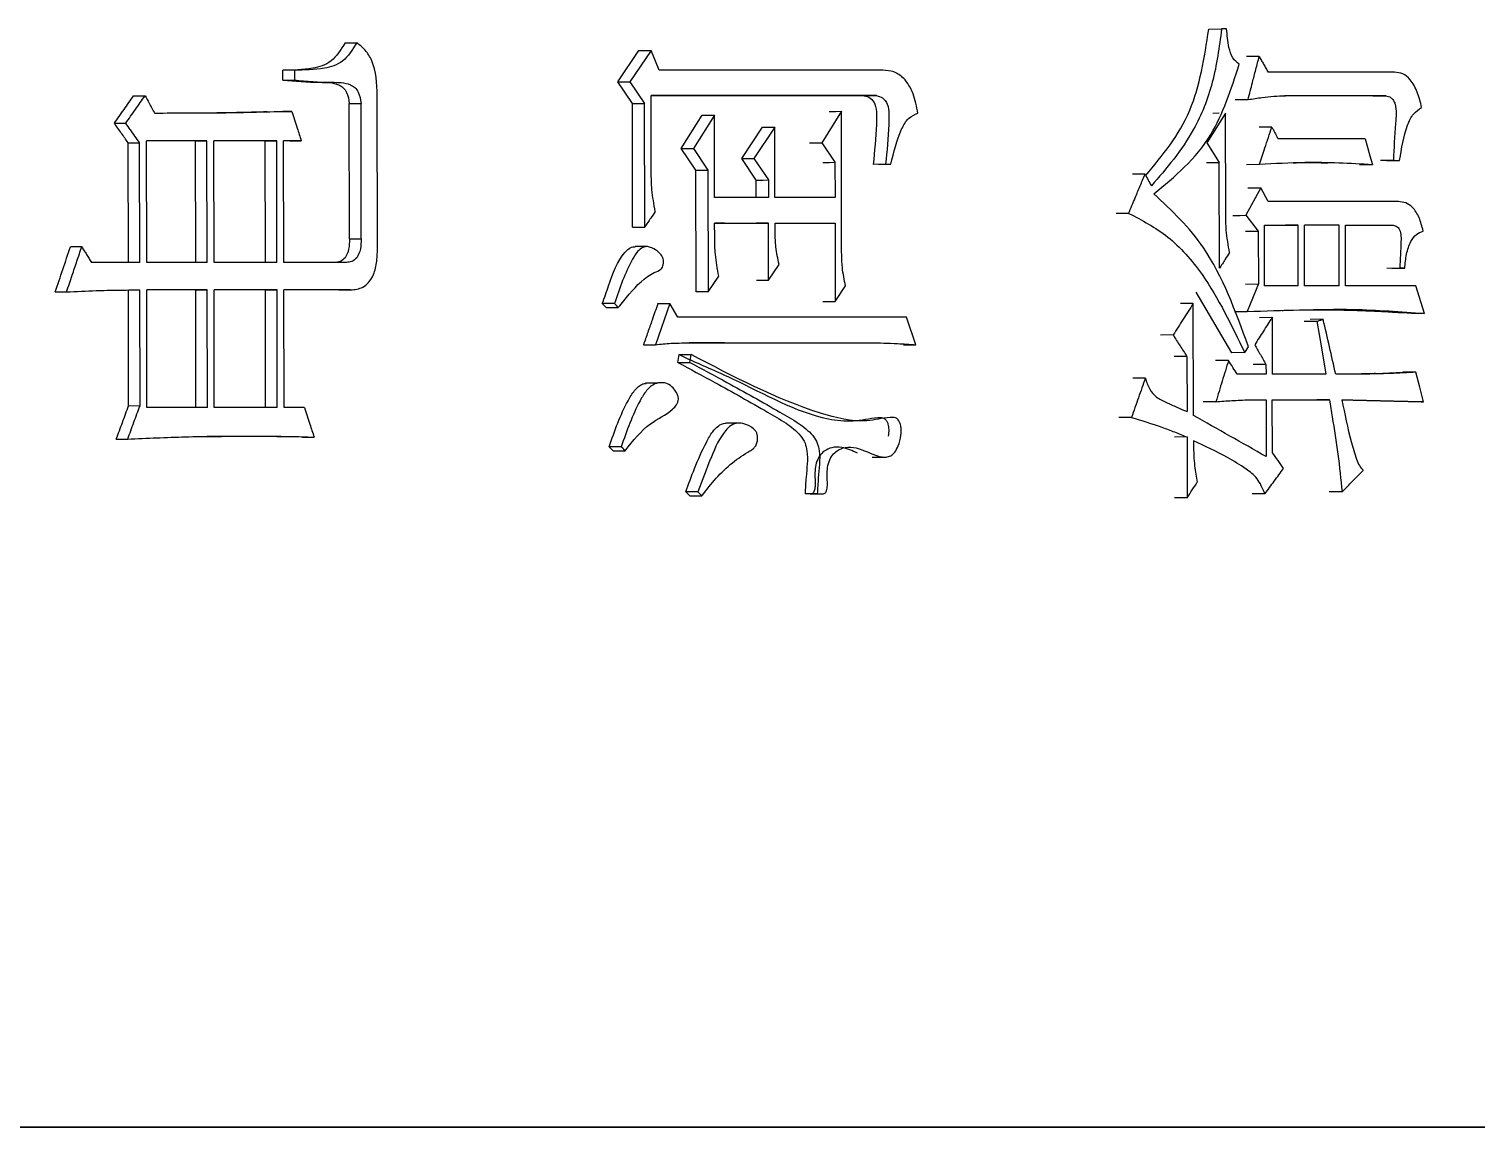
# Model space of a CAD drawing. Header units: millimetres. Extents: x 2462 to 4142, y 835 to 2023.
# Drawn here: x 3108.18 to 3116.17, y 1153.48 to 1159.58 of the extents above; entities that cross this region are included whole.
import ezdxf

# ---------------------------------------------------------------- set-up
doc = ezdxf.new("R2010")
doc.units = ezdxf.units.MM

msp = doc.modelspace()

# ---------------------------------------------------------------- linework, layer by layer
at = {"color": 7, "linetype": 'Continuous', "lineweight": 25}
for p, q in [((3114.6941, 1159.5846), (3114.7648, 1159.5849)), ((3114.7925, 1159.5848), (3114.7648, 1159.5849)), ((3109.9286, 1159.5088), (3109.9931, 1159.5091)), ((3111.4333, 1159.2926), (3111.5497, 1159.4657)), ((3111.6164, 1159.466), (3111.4997, 1159.2929)), ((3111.6604, 1159.3578), (3111.6164, 1159.466)), ((3109.6484, 1159.3576), (3109.5843, 1159.3573)), ((3109.5844, 1159.3032), (3109.5843, 1159.3573)), ((3109.6484, 1159.3576), (3109.6485, 1159.3035)), ((3112.8958, 1159.3578), (3111.6604, 1159.3578)), ((3115.7189, 1159.3467), (3115.0208, 1159.3468)), ((3109.5844, 1159.3032), (3109.6485, 1159.3035)), ((3111.4333, 1159.2926), (3111.4997, 1159.2929)), ((3111.5138, 1159.1736), (3111.4333, 1159.2926)), ((3111.4997, 1159.2929), (3111.5804, 1159.1739)), ((3109.9516, 1159.1737), (3110.0161, 1159.174)), ((3109.9528, 1158.4271), (3109.9516, 1159.1737)), ((3110.0174, 1158.4273), (3110.0161, 1159.174)), ((3110.1072, 1158.3733), (3110.1057, 1159.217)), ((3111.5149, 1158.4922), (3111.5138, 1159.1736)), ((3111.5815, 1158.4924), (3111.5804, 1159.1739)), ((3112.8603, 1159.2172), (3111.6168, 1159.2172)), ((3111.6175, 1158.7953), (3111.6168, 1159.2172)), ((3112.7921, 1159.217), (3111.6168, 1159.2169)), ((3112.7921, 1159.217), (3112.8603, 1159.2172)), ((3114.8401, 1159.1952), (3114.9107, 1159.1954)), ((3115.5996, 1159.2167), (3115.1117, 1159.2167)), ((3115.6715, 1159.2169), (3115.1174, 1159.217)), ((3115.6, 1159.2167), (3115.6719, 1159.2169)), ((3109.4608, 1159.127), (3109.5697, 1159.1302)), ((3111.7836, 1158.9249), (3111.8994, 1159.1088)), ((3111.9665, 1159.109), (3111.8505, 1158.9251)), ((3111.9673, 1158.6547), (3111.9665, 1159.109)), ((3112.6669, 1159.1307), (3112.5594, 1158.9576)), ((3112.6682, 1158.3518), (3112.6669, 1159.1307)), ((3114.7864, 1159.1197), (3114.6828, 1158.9575)), ((3114.7522, 1159.1196), (3114.716, 1159.1195)), ((3114.7873, 1158.568), (3114.7864, 1159.1197)), ((3108.6553, 1159.0651), (3108.7182, 1159.0653)), ((3112.117, 1158.8708), (3112.2322, 1159.0439)), ((3112.2998, 1159.0441), (3112.1844, 1158.871)), ((3112.3004, 1158.6547), (3112.2998, 1159.0441)), ((3108.7326, 1158.2971), (3108.7315, 1158.9569)), ((3108.7956, 1158.2973), (3108.7945, 1158.9572)), ((3109.1663, 1158.9681), (3108.8325, 1158.968)), ((3108.8336, 1158.2973), (3108.8325, 1158.968)), ((3109.1028, 1158.9678), (3108.8325, 1158.9678)), ((3109.1028, 1158.9678), (3109.1663, 1158.9681)), ((3109.104, 1158.2971), (3109.1028, 1158.9678)), ((3109.1674, 1158.2974), (3109.1663, 1158.9681)), ((3109.5512, 1158.9681), (3109.2041, 1158.9681)), ((3109.2052, 1158.2974), (3109.2041, 1158.9681)), ((3109.4873, 1158.9679), (3109.2041, 1158.9678)), ((3109.4873, 1158.9679), (3109.5512, 1158.9681)), ((3109.4884, 1158.2972), (3109.4873, 1158.9679)), ((3109.5524, 1158.2975), (3109.5512, 1158.9681)), ((3109.6866, 1158.9682), (3109.5889, 1158.9681)), ((3109.59, 1158.2975), (3109.5889, 1158.9681)), ((3109.6225, 1158.9679), (3109.5889, 1158.9679)), ((3109.6225, 1158.9679), (3109.6866, 1158.9682)), ((3112.5594, 1158.9576), (3112.6315, 1158.8494)), ((3114.6828, 1158.9575), (3114.7522, 1158.8493)), ((3115.5561, 1158.979), (3115.0765, 1158.979)), ((3111.8637, 1158.8059), (3111.7836, 1158.9249)), ((3111.8505, 1158.9251), (3111.9307, 1158.8061)), ((3112.1967, 1158.7518), (3112.117, 1158.8708)), ((3112.1844, 1158.871), (3112.2641, 1158.7521)), ((3115.713, 1158.8599), (3115.6414, 1158.8597)), ((3115.6754, 1158.8597), (3115.747, 1158.8599)), ((3115.713, 1158.8599), (3115.747, 1158.8599)), ((3111.8648, 1158.1352), (3111.8637, 1158.8059)), ((3111.9307, 1158.8061), (3111.9318, 1158.1355)), ((3112.6315, 1158.8494), (3112.6318, 1158.6547)), ((3112.911, 1158.8386), (3112.8428, 1158.8383)), ((3112.8714, 1158.8383), (3112.9396, 1158.8386)), ((3112.911, 1158.8386), (3112.9396, 1158.8386)), ((3114.7532, 1158.2651), (3114.7522, 1158.8493)), ((3114.9028, 1158.8382), (3114.9734, 1158.8384)), ((3115.5259, 1158.8381), (3115.5973, 1158.8383)), ((3112.1968, 1158.6544), (3112.1967, 1158.7518)), ((3112.2641, 1158.7521), (3112.2643, 1158.6547)), ((3114.9805, 1158.7086), (3114.8979, 1158.5572)), ((3115.022, 1158.6329), (3114.9805, 1158.7086)), ((3112.2643, 1158.6547), (3111.9673, 1158.6547)), ((3112.6318, 1158.6547), (3112.3004, 1158.6547)), ((3115.7405, 1158.6328), (3115.022, 1158.6329)), ((3114.2519, 1158.5681), (3114.1821, 1158.5678)), ((3114.8979, 1158.5572), (3114.9671, 1158.4706)), ((3111.5149, 1158.4922), (3111.5815, 1158.4924)), ((3111.9675, 1158.5141), (3112.2645, 1158.5141)), ((3111.9676, 1158.4383), (3111.9675, 1158.5141)), ((3112.0214, 1158.5138), (3111.9675, 1158.5138)), ((3112.2645, 1158.5141), (3112.1971, 1158.5138)), ((3112.2651, 1158.2004), (3112.2645, 1158.5141)), ((3112.3007, 1158.5141), (3112.632, 1158.5141)), ((3112.3007, 1158.46), (3112.3007, 1158.5141)), ((3112.5642, 1158.5138), (3112.632, 1158.5141)), ((3112.632, 1158.5141), (3112.6328, 1158.0814)), ((3114.9671, 1158.4706), (3114.9676, 1158.1786)), ((3115.0015, 1158.5031), (3115.1873, 1158.5031)), ((3115.0021, 1158.1678), (3115.0015, 1158.5031)), ((3115.1873, 1158.5031), (3115.1164, 1158.5028)), ((3115.1879, 1158.1677), (3115.1873, 1158.5031)), ((3115.4135, 1158.503), (3115.2216, 1158.5031)), ((3115.2222, 1158.1677), (3115.2216, 1158.5031)), ((3115.4135, 1158.503), (3115.3423, 1158.5028)), ((3115.4141, 1158.1677), (3115.4135, 1158.503)), ((3115.4477, 1158.503), (3115.7, 1158.503)), ((3115.4482, 1158.1677), (3115.4477, 1158.503)), ((3115.6286, 1158.5027), (3115.7002, 1158.503)), ((3109.9528, 1158.4271), (3110.0174, 1158.4273)), ((3111.5955, 1158.3846), (3111.5285, 1158.3844)), ((3108.7956, 1158.2973), (3108.5289, 1158.2973)), ((3109.1674, 1158.2974), (3108.8336, 1158.2973)), ((3109.5524, 1158.2975), (3109.2052, 1158.2974)), ((3109.9353, 1158.2975), (3109.59, 1158.2975)), ((3111.9318, 1158.1355), (3111.9898, 1158.222)), ((3112.2651, 1158.2004), (3112.3227, 1158.2869)), ((3115.7479, 1158.265), (3115.6764, 1158.2647)), ((3115.7035, 1158.2647), (3115.7751, 1158.265)), ((3115.7751, 1158.265), (3115.748, 1158.265)), ((3108.3292, 1158.1347), (3108.3916, 1158.135)), ((3108.734, 1157.5074), (3108.7329, 1158.1456)), ((3108.7969, 1157.5077), (3108.7959, 1158.1459)), ((3109.1677, 1158.1459), (3108.8339, 1158.1459)), ((3108.835, 1157.4968), (3108.8339, 1158.1459)), ((3109.1042, 1158.1457), (3108.8339, 1158.1456)), ((3109.1042, 1158.1457), (3109.1677, 1158.1459)), ((3109.1053, 1157.4967), (3109.1042, 1158.1457)), ((3109.1688, 1157.4969), (3109.1677, 1158.1459)), ((3109.5526, 1158.146), (3109.2055, 1158.146)), ((3109.2066, 1157.4969), (3109.2055, 1158.146)), ((3109.4887, 1158.1458), (3109.2055, 1158.1457)), ((3109.4887, 1158.1458), (3109.5526, 1158.146)), ((3109.4898, 1157.4967), (3109.4887, 1158.1458)), ((3109.5537, 1157.497), (3109.5526, 1158.146)), ((3109.958, 1158.1461), (3109.5903, 1158.146)), ((3109.5914, 1157.497), (3109.5903, 1158.146)), ((3109.8935, 1158.1458), (3109.5903, 1158.1458)), ((3109.8935, 1158.1458), (3109.958, 1158.1461)), ((3112.1976, 1158.2001), (3112.2651, 1158.2004)), ((3112.6328, 1158.0814), (3112.6901, 1158.1679)), ((3114.897, 1158.1783), (3114.9676, 1158.1786)), ((3114.9676, 1158.1786), (3114.9057, 1158.0271)), ((3115.1879, 1158.1677), (3115.0021, 1158.1678)), ((3115.4141, 1158.1677), (3115.2222, 1158.1677)), ((3115.8364, 1158.1676), (3115.4482, 1158.1677)), ((3115.8841, 1158.0162), (3115.8364, 1158.1676)), ((3111.3696, 1158.0486), (3111.3476, 1158.0703)), ((3111.7209, 1158.0705), (3111.641, 1157.8434)), ((3111.7647, 1157.9948), (3111.7209, 1158.0705)), ((3112.5649, 1158.0811), (3112.6328, 1158.0814)), ((3114.609, 1157.4539), (3114.6079, 1158.0705)), ((3114.8214, 1157.7997), (3114.6238, 1158.1332)), ((3111.3696, 1158.0487), (3111.4359, 1158.0489)), ((3113.0268, 1157.9948), (3111.7647, 1157.9948)), ((3113.077, 1157.8434), (3113.0268, 1157.9948)), ((3114.973, 1157.9944), (3115.0437, 1157.9947)), ((3115.0437, 1157.9947), (3115.0443, 1157.681)), ((3115.3254, 1157.9838), (3115.2543, 1157.9836)), ((3115.8119, 1158.0159), (3115.74, 1158.0212)), ((3114.497, 1157.8974), (3114.427, 1157.8971)), ((3115.2201, 1157.9727), (3115.2911, 1157.973)), ((3111.5744, 1157.8431), (3111.641, 1157.8434)), ((3112.0215, 1157.854), (3111.8267, 1157.854)), ((3111.8451, 1157.8542), (3112.8268, 1157.8542)), ((3112.7587, 1157.854), (3112.8268, 1157.8542)), ((3113.0086, 1157.8432), (3113.077, 1157.8434)), ((3114.8923, 1157.8), (3114.913, 1157.8324)), ((3111.7638, 1157.7458), (3111.771, 1157.7891)), ((3111.7638, 1157.7458), (3111.8307, 1157.746)), ((3111.771, 1157.7891), (3111.8379, 1157.7893)), ((3111.8307, 1157.746), (3111.8379, 1157.7893)), ((3114.5737, 1157.7784), (3114.5036, 1157.7781)), ((3114.5737, 1157.7784), (3114.5742, 1157.4755)), ((3114.8923, 1157.8), (3114.8218, 1157.7997)), ((3114.3442, 1157.6594), (3114.2743, 1157.6592)), ((3115.0098, 1157.681), (3114.8511, 1157.681)), ((3115.0097, 1157.7351), (3115.0098, 1157.681)), ((3115.3396, 1157.6809), (3115.0443, 1157.681)), ((3115.6149, 1157.6845), (3115.7651, 1157.6914)), ((3115.8372, 1157.6916), (3115.7655, 1157.6914)), ((3111.6534, 1157.6323), (3111.5867, 1157.632)), ((3108.734, 1157.5074), (3108.7969, 1157.5077)), ((3109.1688, 1157.4969), (3108.835, 1157.4968)), ((3109.5537, 1157.497), (3109.2066, 1157.4969)), ((3109.7042, 1157.497), (3109.5914, 1157.497)), ((3114.7337, 1157.5296), (3114.6634, 1157.5293)), ((3115.01, 1157.5404), (3115.0106, 1157.2267)), ((3115.0445, 1157.5403), (3115.3604, 1157.5403)), ((3115.045, 1157.2483), (3115.0445, 1157.5403)), ((3115.3604, 1157.5403), (3115.2893, 1157.54)), ((3114.2677, 1157.4431), (3114.1977, 1157.4428)), ((3109.0822, 1157.3357), (3109.4124, 1157.3391)), ((3112.0995, 1157.4113), (3112.0318, 1157.4111)), ((3109.6928, 1157.3345), (3109.757, 1157.3348)), ((3111.4519, 1157.2809), (3111.3855, 1157.2806)), ((3111.4075, 1157.259), (3111.3855, 1157.2806)), ((3114.5745, 1157.3349), (3114.5043, 1157.3346)), ((3114.5745, 1157.3349), (3114.575, 1156.9995)), ((3114.6092, 1157.3132), (3114.6093, 1157.2916)), ((3112.8363, 1157.2235), (3112.9049, 1157.2238)), ((3111.8755, 1157.0321), (3111.8085, 1157.0319)), ((3111.8304, 1157.0102), (3111.8086, 1157.0318)), ((3112.5339, 1157.0213), (3112.4661, 1157.021)), ((3112.4949, 1157.021), (3112.5627, 1157.0213)), ((3112.5339, 1157.0213), (3112.5627, 1157.0213)), ((3115.0041, 1157.0212), (3114.9334, 1157.0209)), ((3115.4297, 1157.0319), (3115.3585, 1157.0316)), ((3111.8304, 1157.0103), (3111.8973, 1157.0105)), ((3114.575, 1156.9995), (3114.5049, 1156.9993))]:
    msp.add_line(p, q, dxfattribs=at)
at = {"color": 7, "linetype": 'Continuous', "lineweight": 25, "flags": 128}
for points in [[(3111.5497, 1159.4657), (3111.5871, 1159.4659), (3111.6164, 1159.466)], [(3114.9724, 1159.4334), (3114.9326, 1159.4332), (3114.9018, 1159.4331)], [(3108.7615, 1159.2165), (3108.7967, 1159.2167), (3108.8245, 1159.2168)], [(3111.5138, 1159.1736), (3111.5511, 1159.1738), (3111.5804, 1159.1739)], [(3109.5697, 1159.1302), (3109.6056, 1159.1303), (3109.6337, 1159.1304)], [(3111.8994, 1159.1088), (3111.937, 1159.1089), (3111.9665, 1159.109)], [(3112.599, 1159.1304), (3112.637, 1159.1306), (3112.6669, 1159.1307)], [(3112.2322, 1159.0439), (3112.2701, 1159.044), (3112.2998, 1159.0441)], [(3115.0419, 1159.0439), (3115.0021, 1159.0438), (3114.9712, 1159.0437)], [(3108.7315, 1158.9569), (3108.7668, 1158.9571), (3108.7945, 1158.9572)], [(3112.4916, 1158.9573), (3112.5295, 1158.9575), (3112.5594, 1158.9576)], [(3115.5561, 1158.979), (3115.5696, 1158.9328), (3115.5834, 1158.8856), (3115.5973, 1158.8383)], [(3111.7836, 1158.9249), (3111.8211, 1158.925), (3111.8505, 1158.9251)], [(3112.117, 1158.8708), (3112.1547, 1158.8709), (3112.1844, 1158.871)], [(3111.8637, 1158.8059), (3111.9012, 1158.806), (3111.9307, 1158.8061)], [(3112.5635, 1158.8492), (3112.6016, 1158.8493), (3112.6315, 1158.8494)], [(3114.3423, 1158.7844), (3114.303, 1158.7843), (3114.2724, 1158.7842)], [(3114.6819, 1158.849), (3114.7211, 1158.8492), (3114.7522, 1158.8493)], [(3112.1967, 1158.7518), (3112.2344, 1158.7519), (3112.2641, 1158.7521)], [(3114.9099, 1158.7084), (3114.9493, 1158.7085), (3114.9805, 1158.7086)], [(3114.8274, 1158.5569), (3114.8668, 1158.5571), (3114.8979, 1158.5572)], [(3114.8965, 1158.4704), (3114.9359, 1158.4705), (3114.9671, 1158.4706)], [(3108.4753, 1158.3838), (3108.4402, 1158.3836), (3108.4127, 1158.3835)], [(3111.9318, 1158.1355), (3111.8943, 1158.1353), (3111.8648, 1158.1352)], [(3111.414, 1158.0705), (3111.3898, 1158.0704), (3111.3687, 1158.0703), (3111.3476, 1158.0703)], [(3111.436, 1158.0489), (3111.425, 1158.0597), (3111.414, 1158.0705)], [(3111.6541, 1158.0703), (3111.6915, 1158.0704), (3111.7209, 1158.0705)], [(3114.6079, 1158.0705), (3114.5684, 1158.0703), (3114.5378, 1158.0702)], [(3114.8352, 1158.0269), (3114.8745, 1158.027), (3114.9057, 1158.0271)], [(3115.8841, 1158.0162), (3115.8437, 1158.016), (3115.8124, 1158.0159)], [(3115.2911, 1157.973), (3115.3154, 1157.827), (3115.3396, 1157.6809)], [(3114.8025, 1157.7567), (3114.7629, 1157.7566), (3114.7318, 1157.7565)], [(3115.0097, 1157.7351), (3114.9699, 1157.7349), (3114.9387, 1157.7348)], [(3115.8782, 1157.5294), (3115.8577, 1157.6105), (3115.8372, 1157.6916)], [(3115.8782, 1157.5294), (3115.8378, 1157.5292), (3115.8064, 1157.5291)], [(3108.6659, 1157.3235), (3108.7011, 1157.3236), (3108.7288, 1157.3237)], [(3111.4075, 1157.259), (3111.4317, 1157.2591), (3111.4528, 1157.2592), (3111.4739, 1157.2593)], [(3111.8974, 1157.0105), (3111.8864, 1157.0213), (3111.8755, 1157.0321)]]:
    msp.add_lwpolyline(points, dxfattribs=at)
at = {"color": 7, "linetype": 'Continuous', "lineweight": 25}
for points, knots in [([(3114.3462, 1158.7772), (3114.4387, 1158.8876), (3114.6188, 1159.1026), (3114.6695, 1159.4268), (3114.6941, 1159.5846)], [0, 0, 0, 0, 0.513434, 1, 1, 1, 1]), ([(3114.7648, 1159.5849), (3114.7516, 1159.4851), (3114.7254, 1159.2875), (3114.5991, 1158.9762), (3114.4608, 1158.8162), (3114.3772, 1158.7195)], [0, 0, 0, 0, 0.287572, 0.569656, 1, 1, 1, 1]), ([(3114.862, 1159.3901), (3114.8491, 1159.4006), (3114.8229, 1159.422), (3114.7996, 1159.4951), (3114.7952, 1159.5506), (3114.7925, 1159.5848)], [0, 0, 0, 0, 0.267691, 0.548587, 1, 1, 1, 1]), ([(3109.9286, 1159.5088), (3109.9049, 1159.4707), (3109.8586, 1159.3959), (3109.7291, 1159.3588), (3109.6392, 1159.3579), (3109.5843, 1159.3573)], [0, 0, 0, 0, 0.287999, 0.56515, 1, 1, 1, 1]), ([(3109.9931, 1159.5091), (3109.9694, 1159.471), (3109.923, 1159.3961), (3109.7933, 1159.3591), (3109.7033, 1159.3581), (3109.6484, 1159.3576)], [0, 0, 0, 0, 0.287877, 0.565058, 1, 1, 1, 1]), ([(3110.1057, 1159.217), (3110.1031, 1159.2851), (3110.0994, 1159.3792), (3110.0412, 1159.4703), (3110.009, 1159.4962), (3109.9931, 1159.5091)], [0, 0, 0, 0, 0.57016, 0.787713, 1, 1, 1, 1]), ([(3114.9107, 1159.1954), (3114.9188, 1159.2267), (3114.9331, 1159.282), (3114.9537, 1159.3613), (3114.9661, 1159.4093), (3114.9724, 1159.4334)], [0, 0, 0, 0, 0.394054, 0.697027, 1, 1, 1, 1]), ([(3114.9724, 1159.4334), (3114.9764, 1159.4262), (3114.9845, 1159.4117), (3114.9966, 1159.3901), (3115.0087, 1159.3685), (3115.0167, 1159.354), (3115.0208, 1159.3468)], [0, 0, 0, 0, 0.25, 0.5, 0.75, 1, 1, 1, 1]), ([(3113.0891, 1159.1198), (3113.082, 1159.1569), (3113.068, 1159.2297), (3113.0188, 1159.3125), (3112.9565, 1159.3531), (3112.916, 1159.3563), (3112.8958, 1159.3578)], [0, 0, 0, 0, 0.292671, 0.574804, 0.788902, 1, 1, 1, 1]), ([(3114.3913, 1158.6762), (3114.5068, 1158.7711), (3114.7164, 1158.9433), (3114.8169, 1159.2517), (3114.862, 1159.3901)], [0, 0, 0, 0, 0.551031, 1, 1, 1, 1]), ([(3115.8686, 1159.152), (3115.8616, 1159.1808), (3115.8477, 1159.2376), (3115.8115, 1159.304), (3115.7654, 1159.3417), (3115.7343, 1159.3451), (3115.7189, 1159.3467)], [0, 0, 0, 0, 0.291495, 0.574413, 0.789056, 1, 1, 1, 1]), ([(3109.5844, 1159.3032), (3109.6519, 1159.2973), (3109.7544, 1159.2884), (3109.8692, 1159.2914), (3109.9186, 1159.2629), (3109.9438, 1159.2294), (3109.9485, 1159.1955), (3109.9516, 1159.1737)], [0, 0, 0, 0, 0.493022, 0.748799, 0.813762, 0.88048, 1, 1, 1, 1]), ([(3109.6485, 1159.3035), (3109.7161, 1159.2976), (3109.8187, 1159.2886), (3109.9336, 1159.2916), (3109.9831, 1159.2631), (3110.0083, 1159.2296), (3110.0131, 1159.1957), (3110.0161, 1159.174)], [0, 0, 0, 0, 0.493122, 0.748949, 0.813909, 0.880596, 1, 1, 1, 1]), ([(3108.6553, 1159.0651), (3108.673, 1159.0903), (3108.7084, 1159.1408), (3108.7438, 1159.1913), (3108.7615, 1159.2165)], [0, 0, 0, 0, 0.5000002, 1, 1, 1, 1]), ([(3108.7182, 1159.0653), (3108.7359, 1159.0906), (3108.7625, 1159.1284), (3108.7979, 1159.1789), (3108.8156, 1159.2042), (3108.8245, 1159.2168)], [0, 0, 0, 0, 0.5, 0.75, 1, 1, 1, 1]), ([(3108.8245, 1159.2168), (3108.8319, 1159.2032), (3108.8446, 1159.1801), (3108.8624, 1159.1477), (3108.8727, 1159.1289), (3108.8778, 1159.1194)], [0, 0, 0, 0, 0.419954, 0.709977, 1, 1, 1, 1]), ([(3112.7921, 1159.217), (3112.8037, 1159.2141), (3112.8273, 1159.2082), (3112.8568, 1159.17), (3112.8619, 1159.1137), (3112.8585, 1159.0033), (3112.8497, 1158.9114), (3112.8427, 1158.8383)], [0, 0, 0, 0, 0.110775, 0.225889, 0.356765, 0.489094, 1, 1, 1, 1]), ([(3112.8603, 1159.2172), (3112.8719, 1159.2143), (3112.8956, 1159.2085), (3112.9252, 1159.1703), (3112.9302, 1159.114), (3112.9268, 1159.0036), (3112.918, 1158.9116), (3112.911, 1158.8386)], [0, 0, 0, 0, 0.110883, 0.226049, 0.356903, 0.489202, 1, 1, 1, 1]), ([(3114.9107, 1159.1954), (3114.9366, 1159.1996), (3114.9839, 1159.2072), (3115.0528, 1159.2149), (3115.0958, 1159.2163), (3115.1174, 1159.217)], [0, 0, 0, 0, 0.376522, 0.687982, 1, 1, 1, 1]), ([(3115.6716, 1159.217), (3115.6809, 1159.2145), (3115.696, 1159.2104), (3115.7135, 1159.1921), (3115.732, 1159.1458), (3115.7195, 1159.0284), (3115.7156, 1158.9269), (3115.713, 1158.8599)], [0, 0, 0, 0, 0.1013436, 0.162893, 0.2266619, 0.4895179, 1, 1, 1, 1]), ([(3109.6337, 1159.1304), (3109.5044, 1159.1264), (3109.3143, 1159.1206), (3109.0619, 1159.1199), (3108.9392, 1159.1196), (3108.8778, 1159.1194)], [0, 0, 0, 0, 0.515258, 0.757627, 1, 1, 1, 1]), ([(3109.0205, 1159.1198), (3109.0205, 1159.1198), (3109.0209, 1159.1198), (3109.0182, 1159.1198), (3109.0085, 1159.1197), (3108.9979, 1159.1197), (3108.991, 1159.1197)], [0, 0, 0, 0, 0.004422, 0.092799, 0.411618, 1, 1, 1, 1]), ([(3109.4976, 1159.1274), (3109.4976, 1159.1274), (3109.4977, 1159.1275), (3109.4919, 1159.1274), (3109.4024, 1159.1247), (3109.2628, 1159.1218), (3109.1062, 1159.1202), (3109.0329, 1159.1199), (3109.0197, 1159.1198)], [0, 0, 0, 0, 0.000624, 0.004762, 0.07159, 0.543055, 0.917503, 1, 1, 1, 1]), ([(3109.6337, 1159.1304), (3109.6387, 1159.1151), (3109.6488, 1159.0843), (3109.6664, 1159.0303), (3109.679, 1158.9915), (3109.6866, 1158.9682)], [0, 0, 0, 0, 0.283865, 0.567729, 1, 1, 1, 1]), ([(3112.9396, 1158.8386), (3112.9554, 1158.905), (3112.9773, 1158.9967), (3113.0337, 1159.0974), (3113.0709, 1159.1125), (3113.0891, 1159.1198)], [0, 0, 0, 0, 0.572938, 0.791384, 1, 1, 1, 1]), ([(3115.747, 1158.8599), (3115.7575, 1158.9265), (3115.772, 1159.0186), (3115.8197, 1159.1208), (3115.8526, 1159.1417), (3115.8686, 1159.152)], [0, 0, 0, 0, 0.571986, 0.790496, 1, 1, 1, 1]), ([(3108.7315, 1158.9569), (3108.7188, 1158.9749), (3108.6934, 1159.011), (3108.668, 1159.047), (3108.6553, 1159.0651)], [0, 0, 0, 0, 0.4999995, 1, 1, 1, 1]), ([(3108.7945, 1158.9572), (3108.7858, 1158.9695), (3108.7687, 1158.9937), (3108.7433, 1159.0298), (3108.7265, 1159.0535), (3108.7182, 1159.0653)], [0, 0, 0, 0, 0.342692, 0.671346, 1, 1, 1, 1]), ([(3114.9734, 1158.8384), (3114.9834, 1158.8685), (3114.9999, 1158.9178), (3115.0227, 1158.9863), (3115.0355, 1159.0247), (3115.0419, 1159.0439)], [0, 0, 0, 0, 0.4392507, 0.7196254, 1, 1, 1, 1]), ([(3115.0419, 1159.0439), (3115.0448, 1159.0385), (3115.0506, 1159.0277), (3115.0592, 1159.0115), (3115.0679, 1158.9953), (3115.0736, 1158.9844), (3115.0765, 1158.979)], [0, 0, 0, 0, 0.25, 0.5, 0.75, 1, 1, 1, 1]), ([(3111.6398, 1158.579), (3111.6325, 1158.6187), (3111.6193, 1158.6899), (3111.6181, 1158.763), (3111.6175, 1158.7953)], [0, 0, 0, 0, 0.558835, 1, 1, 1, 1]), ([(3114.2519, 1158.5681), (3114.2639, 1158.5968), (3114.285, 1158.6472), (3114.3151, 1158.7193), (3114.3332, 1158.7627), (3114.3423, 1158.7844)], [0, 0, 0, 0, 0.398378, 0.699189, 1, 1, 1, 1]), ([(3114.3423, 1158.7844), (3114.3481, 1158.7736), (3114.3597, 1158.752), (3114.3714, 1158.7303), (3114.3772, 1158.7195)], [0, 0, 0, 0, 0.500058, 1, 1, 1, 1]), ([(3114.9734, 1158.8384), (3115.0573, 1158.8435), (3115.2036, 1158.8523), (3115.4116, 1158.8481), (3115.5354, 1158.8416), (3115.5973, 1158.8383)], [0, 0, 0, 0, 0.4017473, 0.7007736, 1, 1, 1, 1]), ([(3115.1595, 1158.8468), (3115.1718, 1158.8472), (3115.2078, 1158.8484), (3115.26, 1158.8483), (3115.3187, 1158.8475), (3115.3401, 1158.8468), (3115.3512, 1158.8465)], [0, 0, 0, 0, 0.169183, 0.49379, 0.737991, 1, 1, 1, 1]), ([(3114.913, 1157.8324), (3114.8419, 1158.0274), (3114.7167, 1158.3708), (3114.4895, 1158.5841), (3114.3913, 1158.6762)], [0, 0, 0, 0, 0.56781, 1, 1, 1, 1]), ([(3115.8766, 1158.4705), (3115.8702, 1158.4958), (3115.8578, 1158.5456), (3115.823, 1158.6007), (3115.7813, 1158.6294), (3115.7541, 1158.6317), (3115.7405, 1158.6328)], [0, 0, 0, 0, 0.291879, 0.573778, 0.788361, 1, 1, 1, 1]), ([(3111.6398, 1158.579), (3111.6315, 1158.5666), (3111.6176, 1158.546), (3111.5982, 1158.5171), (3111.5871, 1158.5007), (3111.5815, 1158.4924)], [0, 0, 0, 0, 0.42836, 0.71418, 1, 1, 1, 1]), ([(3114.2519, 1158.5681), (3114.3257, 1158.5297), (3114.4751, 1158.4519), (3114.7027, 1158.1948), (3114.82, 1157.9506), (3114.8923, 1157.8)], [0, 0, 0, 0, 0.27225, 0.551024, 1, 1, 1, 1]), ([(3114.8084, 1158.3517), (3114.8013, 1158.3927), (3114.789, 1158.4639), (3114.7878, 1158.5371), (3114.7873, 1158.568)], [0, 0, 0, 0, 0.576908, 1, 1, 1, 1]), ([(3112.3227, 1158.2869), (3112.3161, 1158.3186), (3112.3042, 1158.3753), (3112.3018, 1158.4341), (3112.3008, 1158.46)], [0, 0, 0, 0, 0.558879, 1, 1, 1, 1]), ([(3115.7, 1158.503), (3115.7074, 1158.5025), (3115.7224, 1158.5015), (3115.7456, 1158.4872), (3115.7555, 1158.4507), (3115.7536, 1158.3765), (3115.7505, 1158.3143), (3115.7479, 1158.265)], [0, 0, 0, 0, 0.111246, 0.226324, 0.352573, 0.486484, 1, 1, 1, 1]), ([(3115.7751, 1158.265), (3115.7778, 1158.2911), (3115.7831, 1158.3429), (3115.8039, 1158.4097), (3115.8375, 1158.4557), (3115.8637, 1158.4656), (3115.8766, 1158.4705)], [0, 0, 0, 0, 0.2904, 0.575151, 0.790821, 1, 1, 1, 1]), ([(3108.3292, 1158.1347), (3108.3431, 1158.1762), (3108.371, 1158.2591), (3108.3988, 1158.3421), (3108.4127, 1158.3835)], [0, 0, 0, 0, 0.5000005, 1, 1, 1, 1]), ([(3108.3916, 1158.135), (3108.4019, 1158.1656), (3108.421, 1158.2223), (3108.4489, 1158.3053), (3108.4665, 1158.3576), (3108.4753, 1158.3838)], [0, 0, 0, 0, 0.368853, 0.684427, 1, 1, 1, 1]), ([(3108.4753, 1158.3838), (3108.4797, 1158.3766), (3108.4887, 1158.3621), (3108.5021, 1158.3405), (3108.5155, 1158.3189), (3108.5244, 1158.3045), (3108.5289, 1158.2973)], [0, 0, 0, 0, 0.25, 0.5000001, 0.7500001, 1, 1, 1, 1]), ([(3109.9528, 1158.4271), (3109.9522, 1158.4083), (3109.9509, 1158.3713), (3109.9332, 1158.3234), (3109.9019, 1158.2995), (3109.8812, 1158.298), (3109.8709, 1158.2973)], [0, 0, 0, 0, 0.293424, 0.577499, 0.790774, 1, 1, 1, 1]), ([(3110.0174, 1158.4273), (3110.0167, 1158.4086), (3110.0155, 1158.3716), (3109.9977, 1158.3236), (3109.9664, 1158.2997), (3109.9456, 1158.2983), (3109.9353, 1158.2975)], [0, 0, 0, 0, 0.293264, 0.577264, 0.790624, 1, 1, 1, 1]), ([(3111.3476, 1158.0703), (3111.3593, 1158.1028), (3111.3943, 1158.2008), (3111.4343, 1158.3191), (3111.4944, 1158.3749), (3111.515, 1158.386), (3111.5264, 1158.3835), (3111.5284, 1158.383)], [0, 0, 0, 0, 0.2647016, 0.7969818, 0.8882592, 0.9799216, 1, 1, 1, 1]), ([(3111.4359, 1158.0489), (3111.4559, 1158.0735), (3111.516, 1158.1474), (3111.5928, 1158.229), (3111.6643, 1158.2526), (3111.6801, 1158.2711), (3111.6851, 1158.2851), (3111.6863, 1158.3011), (3111.6837, 1158.3187), (3111.6761, 1158.337), (3111.6549, 1158.3593), (3111.6274, 1158.375), (3111.5962, 1158.3872), (3111.569, 1158.3804), (3111.539, 1158.3582), (3111.501, 1158.2947), (3111.4581, 1158.1975), (3111.4287, 1158.113), (3111.414, 1158.0705)], [0, 0, 0, 0, 0.109185, 0.32916, 0.383764, 0.397994, 0.412315, 0.428913, 0.44575, 0.465117, 0.490353, 0.552219, 0.585251, 0.618677, 0.660422, 0.720609, 0.859399, 1, 1, 1, 1]), ([(3111.9898, 1158.222), (3111.9825, 1158.2618), (3111.9695, 1158.3329), (3111.9682, 1158.4061), (3111.9676, 1158.4383)], [0, 0, 0, 0, 0.558836, 1, 1, 1, 1]), ([(3109.958, 1158.1461), (3109.9816, 1158.1481), (3110.0294, 1158.1523), (3110.084, 1158.2139), (3110.1048, 1158.2947), (3110.1064, 1158.3469), (3110.1072, 1158.3733)], [0, 0, 0, 0, 0.266734, 0.54095, 0.768753, 1, 1, 1, 1]), ([(3112.6901, 1158.1679), (3112.683, 1158.2015), (3112.6703, 1158.2617), (3112.6688, 1158.3242), (3112.6682, 1158.3518)], [0, 0, 0, 0, 0.558545, 1, 1, 1, 1]), ([(3114.8084, 1158.3517), (3114.8006, 1158.3393), (3114.7874, 1158.3187), (3114.769, 1158.2899), (3114.7585, 1158.2734), (3114.7532, 1158.2651)], [0, 0, 0, 0, 0.42836, 0.714179, 1, 1, 1, 1]), ([(3108.3916, 1158.135), (3108.4459, 1158.1377), (3108.5405, 1158.1425), (3108.6753, 1158.1451), (3108.7557, 1158.1456), (3108.7959, 1158.1459)], [0, 0, 0, 0, 0.402401, 0.701179, 1, 1, 1, 1]), ([(3111.6541, 1158.0703), (3111.6436, 1158.0402), (3111.625, 1157.9872), (3111.5984, 1157.9115), (3111.5824, 1157.8659), (3111.5744, 1157.8431)], [0, 0, 0, 0, 0.397862, 0.698931, 1, 1, 1, 1]), ([(3114.6079, 1158.0705), (3114.5895, 1158.0416), (3114.5525, 1157.9839), (3114.5155, 1157.9262), (3114.497, 1157.8974)], [0, 0, 0, 0, 0.5, 1, 1, 1, 1]), ([(3114.9057, 1158.0271), (3115.0036, 1158.0302), (3115.1992, 1158.0363), (3115.5259, 1158.0429), (3115.7532, 1158.0259), (3115.8841, 1158.0162)], [0, 0, 0, 0, 0.297664, 0.595342, 1, 1, 1, 1]), ([(3115.0437, 1157.9947), (3115.0277, 1157.9694), (3114.9956, 1157.919), (3114.9635, 1157.8685), (3114.9475, 1157.8432)], [0, 0, 0, 0, 0.5, 1, 1, 1, 1]), ([(3115.0994, 1158.0332), (3115.0996, 1158.0332), (3115.1016, 1158.0332), (3115.201, 1158.0358), (3115.3791, 1158.0378), (3115.5784, 1158.0312), (3115.6905, 1158.0251), (3115.7394, 1158.0222), (3115.7569, 1158.0211), (3115.7623, 1158.0207), (3115.7643, 1158.0206), (3115.7645, 1158.0206), (3115.7645, 1158.0206)], [0, 0, 0, 0, 0.007993, 0.066641, 0.48941, 0.762238, 0.905568, 0.96798, 0.984425, 0.991911, 0.997823, 1, 1, 1, 1]), ([(3115.2911, 1157.973), (3115.2968, 1157.9748), (3115.3083, 1157.9784), (3115.3197, 1157.982), (3115.3254, 1157.9838)], [0, 0, 0, 0, 0.5, 1, 1, 1, 1]), ([(3115.3944, 1157.6809), (3115.3829, 1157.7314), (3115.3599, 1157.8324), (3115.3369, 1157.9333), (3115.3254, 1157.9838)], [0, 0, 0, 0, 0.5, 1, 1, 1, 1]), ([(3114.497, 1157.8974), (3114.5098, 1157.8776), (3114.5354, 1157.8379), (3114.5609, 1157.7982), (3114.5737, 1157.7784)], [0, 0, 0, 0, 0.499999, 1, 1, 1, 1]), ([(3111.641, 1157.8434), (3111.6697, 1157.8467), (3111.7181, 1157.8523), (3111.7862, 1157.8534), (3111.8254, 1157.854), (3111.845, 1157.8542)], [0, 0, 0, 0, 0.422632, 0.711287, 1, 1, 1, 1]), ([(3112.8268, 1157.8542), (3112.8517, 1157.8539), (3112.9014, 1157.8534), (3112.9848, 1157.8501), (3113.0432, 1157.8459), (3113.077, 1157.8434)], [0, 0, 0, 0, 0.297411, 0.594834, 1, 1, 1, 1]), ([(3114.9475, 1157.8432), (3114.9578, 1157.8252), (3114.9786, 1157.7892), (3114.9993, 1157.7531), (3115.0097, 1157.7351)], [0, 0, 0, 0, 0.499999, 1, 1, 1, 1]), ([(3111.7638, 1157.7458), (3111.8322, 1157.7093), (3111.9988, 1157.6205), (3112.1977, 1157.5077), (3112.3569, 1157.416), (3112.429, 1157.3619), (3112.4672, 1157.3051), (3112.485, 1157.2257), (3112.4717, 1157.1307), (3112.4676, 1157.0519), (3112.4661, 1157.021)], [0, 0, 0, 0, 0.221958, 0.540907, 0.653573, 0.748611, 0.789224, 0.822079, 0.930487, 1, 1, 1, 1]), ([(3111.771, 1157.7891), (3111.7909, 1157.7798), (3111.8907, 1157.7337), (3112.1663, 1157.6177), (3112.457, 1157.4463), (3112.7319, 1157.4162), (3112.8305, 1157.4409), (3112.8901, 1157.4433), (3112.9073, 1157.4355), (3112.9177, 1157.4231), (3112.9255, 1157.4026), (3112.9295, 1157.3733), (3112.9264, 1157.351), (3112.9247, 1157.3389)], [0, 0, 0, 0, 0.04996, 0.249723, 0.68668, 0.796119, 0.905691, 0.928015, 0.938315, 0.948709, 0.960374, 0.978371, 1, 1, 1, 1]), ([(3111.8307, 1157.746), (3111.8991, 1157.7096), (3112.0658, 1157.6208), (3112.265, 1157.5081), (3112.4244, 1157.4163), (3112.4968, 1157.3622), (3112.5351, 1157.305), (3112.5531, 1157.2239), (3112.5396, 1157.1291), (3112.5354, 1157.0504), (3112.5339, 1157.0213)], [0, 0, 0, 0, 0.221772, 0.540826, 0.653503, 0.748944, 0.789648, 0.82255, 0.934451, 1, 1, 1, 1]), ([(3112.5627, 1157.0213), (3112.566, 1157.0214), (3112.5715, 1157.0217), (3112.5787, 1157.0263), (3112.584, 1157.0338), (3112.5892, 1157.0505), (3112.5905, 1157.0923), (3112.5856, 1157.1445), (3112.5969, 1157.2001), (3112.6163, 1157.2362), (3112.6471, 1157.2645), (3112.6922, 1157.282), (3112.7717, 1157.2765), (3112.8428, 1157.232), (3112.9081, 1157.2213), (3112.9397, 1157.2293), (3112.9639, 1157.2507), (3112.9841, 1157.2898), (3112.9957, 1157.3367), (3112.9973, 1157.3797), (3112.9926, 1157.4073), (3112.9852, 1157.4247), (3112.9756, 1157.4355), (3112.9588, 1157.4436), (3112.9019, 1157.4413), (3112.7655, 1157.4069), (3112.3868, 1157.5024), (3112.0717, 1157.6671), (3111.8379, 1157.7893)], [0, 0, 0, 0, 0.005261, 0.008837, 0.012422, 0.017277, 0.029828, 0.061172, 0.07877, 0.09646, 0.112862, 0.137644, 0.170618, 0.238676, 0.261666, 0.275651, 0.289759, 0.306991, 0.331345, 0.347225, 0.357105, 0.364402, 0.370592, 0.376767, 0.392658, 0.46137, 0.600196, 1, 1, 1, 1]), ([(3114.8025, 1157.7567), (3114.7911, 1157.7189), (3114.7681, 1157.6431), (3114.7452, 1157.5674), (3114.7337, 1157.5296)], [0, 0, 0, 0, 0.499999, 1, 1, 1, 1]), ([(3114.8511, 1157.681), (3114.843, 1157.6936), (3114.8268, 1157.7189), (3114.8106, 1157.7441), (3114.8025, 1157.7567)], [0, 0, 0, 0, 0.5, 1, 1, 1, 1]), ([(3114.3442, 1157.6594), (3114.3314, 1157.6234), (3114.306, 1157.5513), (3114.2805, 1157.4791), (3114.2677, 1157.4431)], [0, 0, 0, 0, 0.4999988, 1, 1, 1, 1]), ([(3114.3442, 1157.6594), (3114.351, 1157.6381), (3114.3643, 1157.5962), (3114.4068, 1157.5491), (3114.4603, 1157.5257), (3114.5169, 1157.4989), (3114.5551, 1157.4833), (3114.5742, 1157.4755)], [0, 0, 0, 0, 0.178456, 0.349692, 0.567005, 0.783635, 1, 1, 1, 1]), ([(3115.8372, 1157.6916), (3115.79, 1157.6892), (3115.6928, 1157.6843), (3115.5452, 1157.6807), (3115.4446, 1157.6808), (3115.3944, 1157.6809)], [0, 0, 0, 0, 0.3213297, 0.6606185, 1, 1, 1, 1]), ([(3115.6132, 1157.6844), (3115.6046, 1157.6841), (3115.573, 1157.683), (3115.4935, 1157.6814), (3115.4411, 1157.6811), (3115.4209, 1157.681)], [0, 0, 0, 0, 0.186802, 0.68644, 1, 1, 1, 1]), ([(3111.3855, 1157.2806), (3111.4162, 1157.3691), (3111.4548, 1157.4801), (3111.5231, 1157.5919), (3111.5593, 1157.6264), (3111.5829, 1157.6298), (3111.5888, 1157.6306)], [0, 0, 0, 0, 0.631825, 0.793272, 0.948374, 1, 1, 1, 1]), ([(3111.4739, 1157.2593), (3111.5176, 1157.3143), (3111.5951, 1157.4118), (3111.706, 1157.4584), (3111.7547, 1157.5061), (3111.7651, 1157.5265), (3111.7687, 1157.5445), (3111.7651, 1157.5637), (3111.755, 1157.5851), (3111.7363, 1157.6094), (3111.7078, 1157.6304), (3111.6726, 1157.6365), (3111.6314, 1157.6289), (3111.5896, 1157.593), (3111.5214, 1157.4795), (3111.4827, 1157.3689), (3111.4519, 1157.2809)], [0, 0, 0, 0, 0.207528, 0.36737, 0.400833, 0.416668, 0.431352, 0.448139, 0.466692, 0.497246, 0.538462, 0.578547, 0.619957, 0.682143, 0.746847, 1, 1, 1, 1]), ([(3108.6659, 1157.3235), (3108.6772, 1157.3541), (3108.6999, 1157.4154), (3108.7226, 1157.4767), (3108.734, 1157.5074)], [0, 0, 0, 0, 0.499999, 1, 1, 1, 1]), ([(3108.7288, 1157.3237), (3108.7401, 1157.3544), (3108.7572, 1157.4004), (3108.7799, 1157.4617), (3108.7913, 1157.4923), (3108.7969, 1157.5077)], [0, 0, 0, 0, 0.5, 0.75, 1, 1, 1, 1]), ([(3109.7042, 1157.497), (3109.7092, 1157.4817), (3109.7192, 1157.4509), (3109.7368, 1157.3969), (3109.7494, 1157.3581), (3109.757, 1157.3348)], [0, 0, 0, 0, 0.283865, 0.567729, 1, 1, 1, 1]), ([(3114.7337, 1157.5296), (3114.7629, 1157.5317), (3114.8237, 1157.5361), (3114.9158, 1157.5402), (3114.9786, 1157.5403), (3115.01, 1157.5404)], [0, 0, 0, 0, 0.317097, 0.658451, 1, 1, 1, 1]), ([(3115.3604, 1157.5403), (3115.3653, 1157.5086), (3115.3808, 1157.4084), (3115.4079, 1157.24), (3115.4224, 1157.1013), (3115.4297, 1157.0319)], [0, 0, 0, 0, 0.188106, 0.593738, 1, 1, 1, 1]), ([(3115.4288, 1157.5403), (3115.4332, 1157.5402), (3115.4397, 1157.54), (3115.4484, 1157.5398), (3115.4549, 1157.5396), (3115.4615, 1157.5395), (3115.468, 1157.5393), (3115.4745, 1157.5392), (3115.481, 1157.539), (3115.4876, 1157.5389), (3115.4941, 1157.5387), (3115.5028, 1157.5385), (3115.5115, 1157.5383), (3115.5202, 1157.5381), (3115.5267, 1157.5379), (3115.5332, 1157.5377), (3115.5398, 1157.5376), (3115.5463, 1157.5374), (3115.5528, 1157.5373), (3115.5593, 1157.5371), (3115.5658, 1157.537), (3115.5723, 1157.5368), (3115.5789, 1157.5366), (3115.5854, 1157.5365), (3115.5941, 1157.5363), (3115.6027, 1157.5361), (3115.6114, 1157.5358), (3115.6179, 1157.5357), (3115.6244, 1157.5355), (3115.6309, 1157.5354), (3115.6374, 1157.5352), (3115.644, 1157.5351), (3115.6505, 1157.5349), (3115.657, 1157.5347), (3115.6635, 1157.5346), (3115.67, 1157.5344), (3115.6786, 1157.5342), (3115.6873, 1157.534), (3115.696, 1157.5338), (3115.7025, 1157.5336), (3115.709, 1157.5335), (3115.7155, 1157.5333), (3115.722, 1157.5332), (3115.7285, 1157.533), (3115.735, 1157.5328), (3115.7415, 1157.5327), (3115.748, 1157.5325), (3115.7544, 1157.5324), (3115.7609, 1157.5322), (3115.7696, 1157.532), (3115.7782, 1157.5318), (3115.7869, 1157.5316), (3115.7934, 1157.5314), (3115.7999, 1157.5313), (3115.8064, 1157.5311), (3115.8128, 1157.531), (3115.8193, 1157.5308), (3115.8258, 1157.5306), (3115.8323, 1157.5305), (3115.8388, 1157.5303), (3115.8453, 1157.5302), (3115.8517, 1157.53), (3115.8582, 1157.5299), (3115.8637, 1157.5297), (3115.8681, 1157.5296), (3115.8726, 1157.5295), (3115.8759, 1157.5294), (3115.8782, 1157.5294)], [0, 0, 0, 0, 0.02895, 0.043426, 0.057903, 0.072379, 0.086855, 0.101332, 0.115808, 0.130284, 0.144761, 0.159237, 0.188189, 0.202666, 0.217142, 0.231618, 0.246095, 0.260571, 0.275047, 0.289524, 0.304, 0.318476, 0.332952, 0.347429, 0.361905, 0.390858, 0.405334, 0.41981, 0.434287, 0.448763, 0.463239, 0.477715, 0.492192, 0.506668, 0.521144, 0.535621, 0.550097, 0.57905, 0.593526, 0.608002, 0.622478, 0.636955, 0.651431, 0.665907, 0.680384, 0.69486, 0.709336, 0.723813, 0.738289, 0.752765, 0.781718, 0.796194, 0.81067, 0.825147, 0.839623, 0.854099, 0.868576, 0.883052, 0.897528, 0.912004, 0.926481, 0.940957, 0.955433, 0.96991, 0.977432, 0.984955, 1, 1, 1, 1]), ([(3115.4288, 1157.5403), (3115.4442, 1157.4623), (3115.4663, 1157.3502), (3115.5025, 1157.2317), (3115.5233, 1157.176), (3115.5382, 1157.1591), (3115.5456, 1157.1508)], [0, 0, 0, 0, 0.564923, 0.811394, 0.907313, 1, 1, 1, 1]), ([(3114.2677, 1157.4431), (3114.3237, 1157.4257), (3114.4033, 1157.401), (3114.5051, 1157.3628), (3114.5513, 1157.3442), (3114.5745, 1157.3349)], [0, 0, 0, 0, 0.5428121, 0.7713704, 1, 1, 1, 1]), ([(3115.0106, 1157.2267), (3114.9438, 1157.2645), (3114.8103, 1157.3403), (3114.6761, 1157.416), (3114.609, 1157.4539)], [0, 0, 0, 0, 0.5, 1, 1, 1, 1]), ([(3108.7288, 1157.3237), (3108.7821, 1157.326), (3108.942, 1157.3326), (3109.1934, 1157.3408), (3109.4829, 1157.3401), (3109.6656, 1157.3365), (3109.757, 1157.3348)], [0, 0, 0, 0, 0.154598, 0.463805, 0.731869, 1, 1, 1, 1]), ([(3109.6928, 1157.3345), (3109.6396, 1157.3357), (3109.5456, 1157.3377), (3109.4511, 1157.3381), (3109.41, 1157.3383)], [0, 0, 0, 0, 0.565212, 1, 1, 1, 1]), ([(3111.8085, 1157.0319), (3111.8239, 1157.0754), (3111.8573, 1157.1698), (3111.9076, 1157.2799), (3111.951, 1157.3609), (3111.9867, 1157.3973), (3112.0145, 1157.412), (3112.0296, 1157.4101), (3112.0317, 1157.4098)], [0, 0, 0, 0, 0.287237, 0.623232, 0.773166, 0.877928, 0.982986, 1, 1, 1, 1]), ([(3111.8973, 1157.0105), (3111.923, 1157.044), (3112.0008, 1157.1455), (3112.1017, 1157.2248), (3112.1808, 1157.2686), (3112.1949, 1157.2859), (3112.2029, 1157.3073), (3112.2056, 1157.3292), (3112.2032, 1157.3493), (3112.1952, 1157.367), (3112.1728, 1157.3902), (3112.1381, 1157.4066), (3112.0953, 1157.4145), (3112.0577, 1157.4008), (3112.0009, 1157.3448), (3111.9426, 1157.2143), (3111.8992, 1157.0965), (3111.8755, 1157.0321)], [0, 0, 0, 0, 0.118687, 0.359196, 0.382949, 0.402077, 0.42122, 0.441112, 0.455767, 0.470497, 0.490907, 0.548406, 0.590664, 0.633125, 0.674263, 0.821878, 1, 1, 1, 1]), ([(3111.4739, 1157.2593), (3111.472, 1157.2611), (3111.4674, 1157.2656), (3111.4601, 1157.2728), (3111.4547, 1157.2782), (3111.4519, 1157.2809)], [0, 0, 0, 0, 0.25391, 0.626955, 1, 1, 1, 1]), ([(3112.7561, 1157.2457), (3112.7273, 1157.2589), (3112.6813, 1157.28), (3112.6172, 1157.2799), (3112.5746, 1157.2615), (3112.5445, 1157.2311), (3112.527, 1157.193), (3112.5195, 1157.148), (3112.521, 1157.1088), (3112.522, 1157.0753), (3112.5213, 1157.0539), (3112.5179, 1157.0384), (3112.5135, 1157.029), (3112.507, 1157.023), (3112.5004, 1157.021), (3112.4963, 1157.021), (3112.4948, 1157.021)], [0, 0, 0, 0, 0.228435, 0.365959, 0.47747, 0.560756, 0.644414, 0.72173, 0.812952, 0.861162, 0.908003, 0.931324, 0.949965, 0.968751, 0.989061, 1, 1, 1, 1]), ([(3115.0041, 1157.0212), (3114.991, 1157.0512), (3114.9652, 1157.1106), (3114.8873, 1157.1678), (3114.7716, 1157.2396), (3114.6726, 1157.2845), (3114.6092, 1157.3132)], [0, 0, 0, 0, 0.161067, 0.318631, 0.564031, 1, 1, 1, 1]), ([(3114.6093, 1157.2916), (3114.6103, 1157.2525), (3114.6122, 1157.1829), (3114.6249, 1157.1156), (3114.6304, 1157.0861)], [0, 0, 0, 0, 0.561073, 1, 1, 1, 1]), ([(3115.1071, 1157.1617), (3115.0967, 1157.1762), (3115.0761, 1157.205), (3115.0553, 1157.2339), (3115.045, 1157.2483)], [0, 0, 0, 0, 0.499998, 1, 1, 1, 1]), ([(3115.0041, 1157.0212), (3115.0212, 1157.0446), (3115.0556, 1157.0914), (3115.0899, 1157.1383), (3115.1071, 1157.1617)], [0, 0, 0, 0, 0.499825, 1, 1, 1, 1]), ([(3115.4297, 1157.0319), (3115.449, 1157.0517), (3115.4877, 1157.0914), (3115.5263, 1157.131), (3115.5456, 1157.1508)], [0, 0, 0, 0, 0.500004, 1, 1, 1, 1]), ([(3114.575, 1156.9995), (3114.5843, 1157.014), (3114.6027, 1157.0428), (3114.6212, 1157.0717), (3114.6304, 1157.0861)], [0, 0, 0, 0, 0.499997, 1, 1, 1, 1]), ([(3134.2625, 1153.5011), (3134.1215, 1153.5017), (3133.4158, 1153.505), (3131.9001, 1153.5104), (3129.4066, 1153.5164), (3126.4848, 1153.5213), (3122.7492, 1153.5255), (3118.0219, 1153.5283), (3112.1767, 1153.5293), (3105.7322, 1153.528), (3098.7456, 1153.5244), (3091.3166, 1153.5187), (3084.4471, 1153.5117), (3078.3366, 1153.5044), (3073.0432, 1153.4973), (3067.8076, 1153.4897), (3064.3179, 1153.484), (3062.6573, 1153.4813)], [0, 0, 0, 0, 0.0157743, 0.0789239, 0.14207, 0.2052136, 0.2683585, 0.3538507, 0.4395956, 0.5250891, 0.610583, 0.6963292, 0.7818226, 0.8369683, 0.8921132, 0.9486599, 1, 1, 1, 1]), ([(3133.5895, 1153.4996), (3133.4345, 1153.5003), (3132.6587, 1153.5039), (3130.7494, 1153.5104), (3127.3, 1153.5177), (3122.7426, 1153.5234), (3117.8632, 1153.5264), (3112.9291, 1153.5274), (3108.153, 1153.5269), (3102.4603, 1153.525), (3095.7346, 1153.5209), (3087.9396, 1153.5141), (3079.6784, 1153.5049), (3071.2546, 1153.4937), (3065.5275, 1153.4845), (3062.7699, 1153.4801)], [0, 0, 0, 0, 0.017494, 0.087542, 0.177014, 0.266772, 0.356242, 0.422242, 0.488241, 0.55424, 0.643075, 0.732194, 0.821031, 0.913828, 1, 1, 1, 1])]:
    msp.add_open_spline(points, degree=3, knots=knots, dxfattribs=at)

doc.saveas('drawing.dxf')
